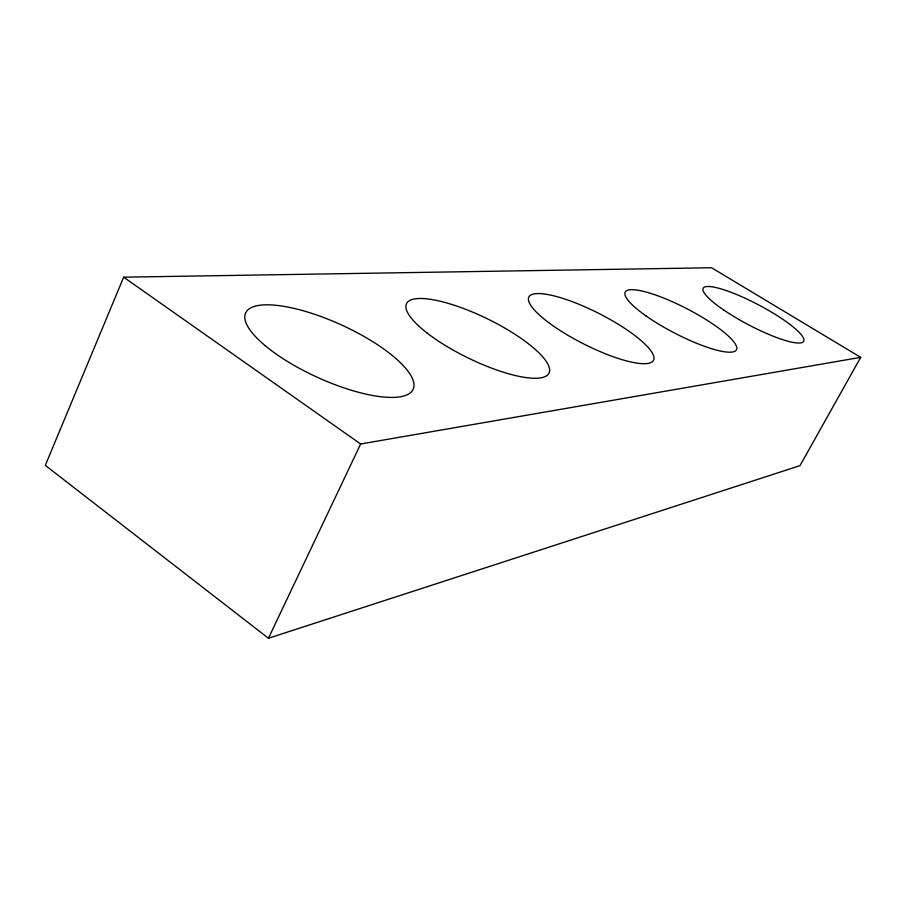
<?xml version="1.0" encoding="UTF-8"?>
<svg xmlns="http://www.w3.org/2000/svg" width="906" height="906" viewBox="0 0 906 906"><rect width="100%" height="100%" fill="white"/><g stroke="black" fill="none" stroke-linecap="round" stroke-linejoin="round"><path stroke-width="1.36" d="M123.669 277.179L45.3 465.378L268.448 638.254L799.998 465.65L860.7 357.349L711.584 267.746L123.669 277.179L360.645 443.997L860.7 357.349M268.448 638.254L360.645 443.997M265.13 345.628A92.016 28.822 24.5 0 0 409.15 393.68A92.016 28.822 24.5 0 0 313.872 314.042A92.016 28.822 24.5 0 0 265.13 345.628M426.93 332.898A79.286 21.823 26 0 0 547.179 375.344A79.286 21.823 26 0 0 459.036 306.862A79.286 21.823 26 0 0 426.93 332.898M549.67 323.34A69.887 17.033 26.9 0 0 652.762 361.313A69.887 17.033 26.9 0 0 571.165 301.256A69.887 17.033 26.9 0 0 549.67 323.34M645.989 315.888A62.616 13.635 27.4 0 0 736.148 350.237A62.616 13.635 27.4 0 0 660.383 296.76A62.616 13.635 27.4 0 0 645.989 315.888M723.6 309.92A56.784 11.144 27.8 0 0 803.656 341.268A56.784 11.144 27.8 0 0 733.067 293.08A56.784 11.144 27.8 0 0 723.6 309.92"/></g></svg>
